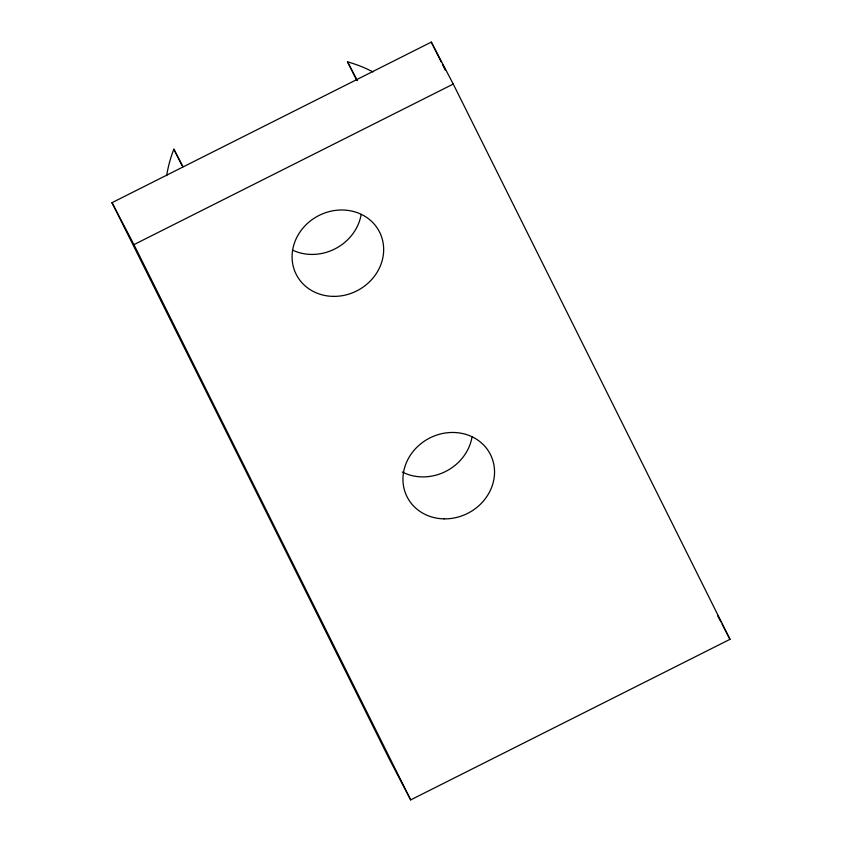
<?xml version="1.0" encoding="UTF-8"?>
<svg xmlns="http://www.w3.org/2000/svg" width="842" height="842" viewBox="0 0 842 842"><rect width="100%" height="100%" fill="white"/><g stroke="black" fill="none" stroke-linecap="round" stroke-linejoin="round"><path stroke-width="1.26" d="M112.007 202.68L431.315 42.1L453.249 84.063L729.993 639.32L410.685 799.9L388.751 757.937L112.007 202.68L133.941 244.633L410.685 799.9M133.941 244.633L453.249 84.063M717.805 616.018L720.857 621.838M722.078 624.175L729.993 639.32M372.953 71.928A137.467 124.079 -27.6 0 0 347.546 61.876L357.292 80.527M166.653 175.673A137.467 124.079 -27.6 0 1 173.862 149.213L183.009 166.705M431.315 42.1L441.282 62.097M442.45 64.455L445.386 70.339M347.546 61.876L356.819 80.474M173.862 149.213L181.977 165.495M472.046 436.893A46.742 42.184 -27.6 0 1 402.265 471.994M361.165 214.426A46.742 42.184 -27.6 0 1 292.521 250.085M444.176 518.861A46.742 42.184 -27.6 0 0 490.507 454.669A46.742 42.184 -27.6 0 0 411.58 453.459A46.742 42.184 -27.6 0 0 444.176 518.861M333.295 296.384A46.742 42.184 -27.6 0 0 379.626 232.192A46.742 42.184 -27.6 0 0 300.699 230.992A46.742 42.184 -27.6 0 0 333.295 296.384"/></g></svg>
